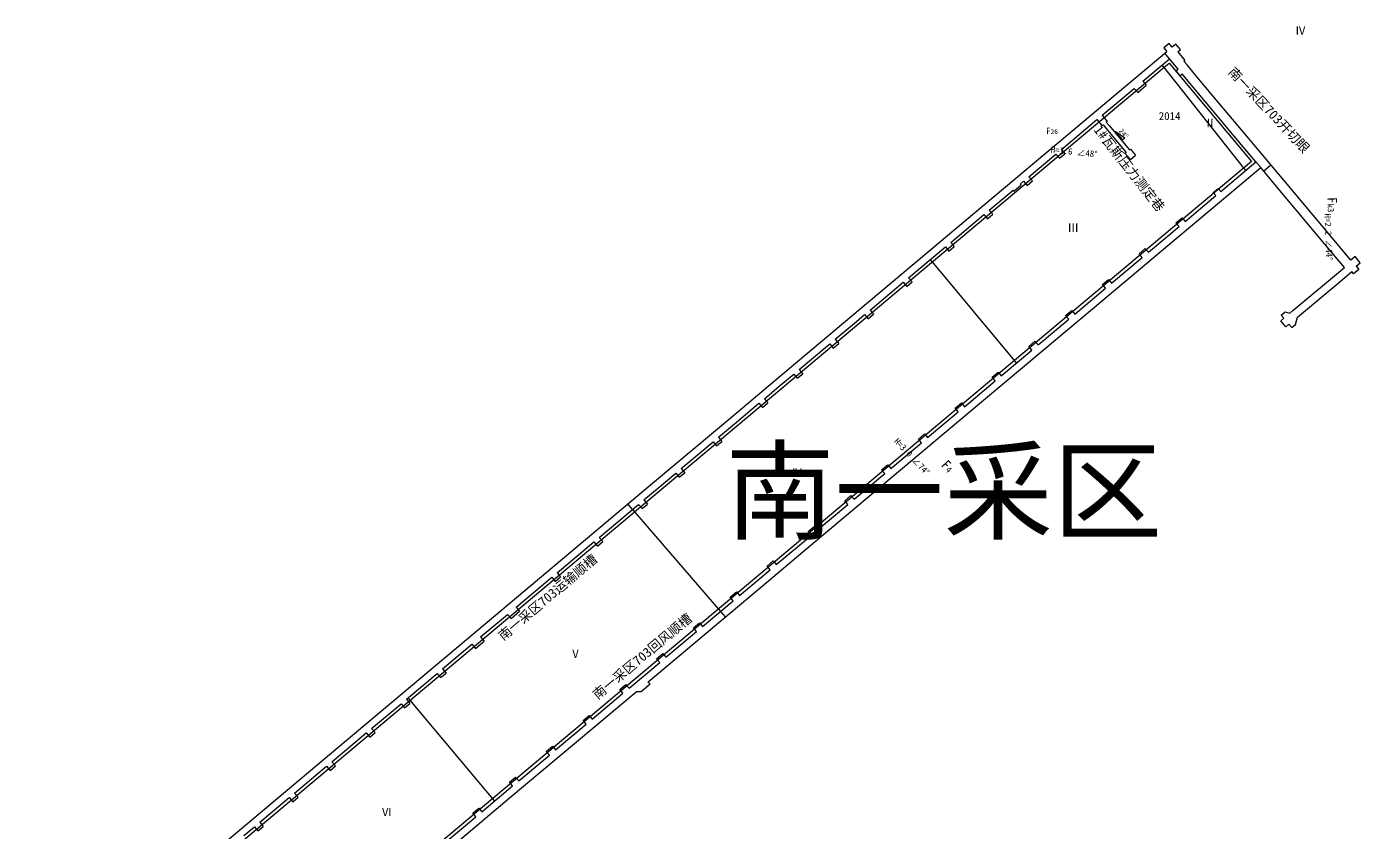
# Model space of a CAD drawing. Header units: millimetres. Extents: x 41513366 to 41522434, y 4590966 to 4600634.
# Drawn here: x 41519458 to 41520291, y 4594929 to 4595432 of the extents above; entities that cross this region are included whole.
import ezdxf

# ---------------------------------------------------------------- set-up
doc = ezdxf.new("R2010")
doc.units = ezdxf.units.MM
doc.linetypes.add('ACAD_ISO02W100', pattern=[15, 12, -3])
doc.layers.get('0').update_dxf_attribs({"lineweight": 18})
for name, color, linetype, lineweight in [('2014年工作面月末位置', 150, 'Continuous', 18), ('2016年12煤进尺', 7, 'Continuous', 18), ('7煤巷道', 6, 'Continuous', 18), ('7煤巷道名称', 6, 'Continuous', 18), ('图纸改动标记', 2, 'Continuous', 18), ('岩巷', 30, 'Continuous', 18), ('采区名称', 7, 'Continuous', 18)]:
    doc.layers.add(name, color=color, linetype=linetype, lineweight=lineweight)
doc.styles.add('仿宋_GB2312', font='')
doc.styles.add('正体', font='')
doc.styles.add('正等线体', font='simhei.ttf')
doc.styles.get('仿宋_GB2312').set_extended_font_data('宋体')
doc.styles.get('正体').set_extended_font_data('宋体')

msp = doc.modelspace()

# ---------------------------------------------------------------- linework, layer by layer
at = {"layer": '2014年工作面月末位置', "color": 150, "lineweight": -3, "ltscale": 0.5}
for p, q in [((41520219.4545, 4595342.5874), (41520167.2316, 4595408.564)), ((41520076.2199, 4595222.3993), (41520022.4128, 4595287.0421)), ((41519836.2698, 4595130.8543), (41519891.3157, 4595067.2464)), ((41519696.0014, 4595013.1551), (41519750.0659, 4594948.7236))]:
    msp.add_line(p, q, dxfattribs=at)
at = {"layer": '2014年工作面月末位置', "color": 150, "lineweight": -3}
msp.add_lwpolyline([(41520222.9218, 4595348.1081), (41519441.0702, 4594692.0559), (41519496.2798, 4594626.2596), (41519056.0359, 4594256.8506), (41518950.834, 4594385.2142), (41520168.4732, 4595406.9954), (41520171.4287, 4595409.4753), (41520222.922, 4595348.1079)], dxfattribs=at)
at = {"layer": '2016年12煤进尺', "color": 0, "lineweight": -3, "ltscale": 2}
for p, q in [((41520171.6753, 4595412.2929), (41520168.7826, 4595415.7402)), ((41520225.7394, 4595347.8616), (41520228.6963, 4595344.3378))]:
    msp.add_line(p, q, dxfattribs=at)
at = {"layer": '7煤巷道', "lineweight": -3}
for p, q in [((41520049.9596, 4595316.0359), (41520170.1615, 4595416.8973)), ((41520155.0472, 4595398.3402), (41520171.6753, 4595412.2929)), ((41520176.8841, 4595416.6642), (41520181.3836, 4595411.3019)), ((41520175.6786, 4595404.7216), (41520178.2498, 4595401.6574)), ((41520180.7707, 4595410.7876), (41520181.3836, 4595411.3019)), ((41520178.2498, 4595401.6574), (41520179.6287, 4595402.8144)), ((41520129.6194, 4595377.0038), (41520149.6849, 4595393.8407)), ((41520104.1867, 4595355.6632), (41520126.4021, 4595374.3042)), ((41520133.9564, 4595370.5906), (41520146.6597, 4595355.4515)), ((41520131.9647, 4595368.9194), (41520144.668, 4595353.7802)), ((41520083.9631, 4595338.6936), (41520100.8161, 4595352.835)), ((41520203.7474, 4595329.4081), (41520225.7394, 4595347.8616)), ((41520171.9259, 4595296.7018), (41520228.6963, 4595344.3378)), ((41520059.1433, 4595317.8673), (41520073.9962, 4595330.3304)), ((41520078.5925, 4595334.1871), (41520080.5925, 4595335.8654)), ((41520181.5321, 4595310.7673), (41520200.6832, 4595326.837)), ((41519973.3362, 4595251.7413), (41520049.9596, 4595316.0359)), ((41520035.0895, 4595297.6838), (41520052.8524, 4595312.5886)), ((41520052.8524, 4595312.5886), (41520055.7727, 4595315.0391)), ((41520158.5508, 4595291.4836), (41520177.7019, 4595307.5533)), ((41520008.7376, 4595275.5719), (41520031.7189, 4595294.8555)), ((41520123.6696, 4595256.2114), (41520171.9259, 4595296.7018)), ((41520135.5695, 4595272.2), (41520154.7206, 4595288.2697)), ((41520248.8468, 4595255.1282), (41520280.9491, 4595282.0653)), ((41520278.0345, 4595273.093), (41520285.5417, 4595279.3923)), ((41519984.6838, 4595255.3884), (41520005.367, 4595272.7436)), ((41520251.6113, 4595250.9213), (41520278.0345, 4595273.093)), ((41520112.5882, 4595252.9163), (41520131.7393, 4595268.986)), ((41520047.9013, 4595192.6364), (41520123.6698, 4595256.2115)), ((41520246.9421, 4595253.53), (41520248.8468, 4595255.1282)), ((41519925.0544, 4595211.228), (41519973.3362, 4595251.7413)), ((41519962.9281, 4595237.1332), (41519976.229, 4595248.294)), ((41519976.229, 4595248.294), (41519981.3132, 4595252.5601)), ((41520089.6069, 4595233.6327), (41520108.758, 4595249.7024)), ((41520241.1968, 4595248.7091), (41520243.1119, 4595250.316)), ((41520244.4105, 4595244.8791), (41520246.3256, 4595246.4861)), ((41519940.4064, 4595218.2353), (41519959.5575, 4595234.3049)), ((41520066.6255, 4595214.349), (41520085.7766, 4595230.4188)), ((41519927.9472, 4595207.7807), (41519937.0358, 4595215.407)), ((41519898.3209, 4595188.796), (41519925.0544, 4595211.228)), ((41519918.6507, 4595199.9801), (41519927.9472, 4595207.7807)), ((41520043.6442, 4595195.0654), (41520062.7953, 4595211.1351)), ((41519901.2114, 4595185.3468), (41519915.2801, 4595197.1518)), ((41519850.0274, 4595148.2729), (41519898.3209, 4595188.796)), ((41519938.8246, 4595101.1134), (41520047.9013, 4595192.6364)), ((41520020.6629, 4595175.7818), (41520039.814, 4595191.8515)), ((41519890.0007, 4595175.9398), (41519901.2114, 4595185.3468)), ((41519866.7129, 4595156.3991), (41519886.6301, 4595173.1116)), ((41519997.6816, 4595156.4981), (41520016.8327, 4595172.5678)), ((41519852.9202, 4595144.8256), (41519863.3423, 4595153.5708)), ((41519974.7003, 4595137.2145), (41519993.8514, 4595153.2842)), ((41519744.2795, 4595059.5399), (41519850.0326, 4595148.2667)), ((41519843.4252, 4595136.8583), (41519852.9202, 4595144.8256)), ((41519815.5411, 4595113.4609), (41519840.0546, 4595134.0301)), ((41519951.7189, 4595117.9308), (41519970.87, 4595134.0005)), ((41519926.0715, 4595096.4101), (41519947.8887, 4595114.7169)), ((41519789.1892, 4595091.349), (41519812.1705, 4595110.6326)), ((41519921.2529, 4595086.3694), (41519938.8246, 4595101.1134)), ((41519763.6033, 4595069.8799), (41519785.8186, 4595088.5207)), ((41519903.0902, 4595077.1264), (41519922.2413, 4595093.1961)), ((41519845.9845, 4595023.214), (41519921.2529, 4595086.3694)), ((41519880.1089, 4595057.8428), (41519899.26, 4595073.9125)), ((41519747.17, 4595056.0907), (41519758.241, 4595065.3804)), ((41519657.4082, 4594986.6462), (41519744.2795, 4595059.5399)), ((41519741.388, 4595051.239), (41519747.1701, 4595056.0907)), ((41519857.1276, 4595038.5591), (41519876.2787, 4595054.6288)), ((41519717.6407, 4595031.3126), (41519736.0257, 4595046.7395)), ((41519695.1189, 4595012.4147), (41519714.2701, 4595028.4844)), ((41519834.1462, 4595019.2755), (41519853.2973, 4595035.3452)), ((41519811.1649, 4594999.9918), (41519830.316, 4595016.0615)), ((41519811.4853, 4594994.2667), (41519838.5648, 4595016.9884)), ((41519673.3633, 4594994.1595), (41519691.7484, 4595009.5864)), ((41519788.1836, 4594980.7082), (41519807.3347, 4594996.7779)), ((41519590.7192, 4594930.6875), (41519657.4082, 4594986.6462)), ((41519660.3009, 4594983.1989), (41519669.9927, 4594991.3312)), ((41519759.3434, 4594950.516), (41519811.4853, 4594994.2667)), ((41519648.5434, 4594973.3332), (41519660.3009, 4594983.1989)), ((41519625.2557, 4594953.7924), (41519645.1728, 4594970.5049)), ((41519765.2023, 4594961.4246), (41519784.3534, 4594977.4943)), ((41519742.2209, 4594942.1409), (41519761.372, 4594958.2106)), ((41519603.5, 4594935.5373), (41519621.8851, 4594950.9642)), ((41519696.9226, 4594898.1405), (41519759.3434, 4594950.516)), ((41519719.2396, 4594922.8573), (41519738.3907, 4594938.927)), ((41519542.9228, 4594890.5815), (41519590.7192, 4594930.6875)), ((41519593.6118, 4594927.2401), (41519600.1294, 4594932.709))]:
    msp.add_line(p, q, dxfattribs=at)
for points in [[(41520173.3789, 4595419.597), (41520171.4505, 4595421.8951), (41520168.2331, 4595419.1954), (41520170.1615, 4595416.8973)], [(41520176.8828, 4595416.6658), (41520178.5693, 4595418.0784), (41520175.677, 4595421.5253), (41520173.3789, 4595419.597)], [(41520175.6786, 4595404.7216), (41520177.0575, 4595405.8786), (41520171.6753, 4595412.2929)], [(41520189.11, 4595400.8492), (41520182.6994, 4595408.4891), (41520180.7707, 4595410.7876)], [(41520151.8476, 4595391.2633), (41520157.2099, 4595395.7628)], [(41520155.0472, 4595398.3402), (41520157.2099, 4595395.7628)], [(41520225.7394, 4595347.8616), (41520212.1537, 4595364.0525), (41520198.6537, 4595380.1412), (41520184.5139, 4595396.9924), (41520179.6287, 4595402.8144)], [(41520203.2499, 4595383.998), (41520189.11, 4595400.8492)], [(41520149.6849, 4595393.8407), (41520151.8476, 4595391.2633)], [(41520216.7499, 4595367.9093), (41520203.2499, 4595383.998)], [(41520126.4023, 4595374.3037), (41520129.616, 4595370.4738)], [(41520129.616, 4595370.4738), (41520130.2288, 4595370.9881)], [(41520129.6197, 4595377.0034), (41520132.8333, 4595373.1736)], [(41520130.2288, 4595370.9881), (41520131.9647, 4595368.9194)], [(41520132.2205, 4595372.6593), (41520133.9564, 4595370.5906)], [(41520132.8333, 4595373.1736), (41520132.2319, 4595372.6593)], [(41520285.0309, 4595286.535), (41520273.3578, 4595300.4466), (41520243.1042, 4595336.5015), (41520216.7499, 4595367.9093)], [(41520104.1867, 4595355.6632), (41520106.3722, 4595353.0587)], [(41520144.0554, 4595353.2661), (41520144.668, 4595353.7802)], [(41520144.0554, 4595353.2661), (41520147.2694, 4595349.4361)], [(41520146.6597, 4595355.4515), (41520147.2726, 4595355.9659)], [(41520147.2726, 4595355.9659), (41520150.4866, 4595352.1359)], [(41520100.8161, 4595352.835), (41520103.0016, 4595350.2304)], [(41520103.0016, 4595350.2304), (41520106.3722, 4595353.0587)], [(41520147.2693, 4595349.4361), (41520150.4867, 4595352.1359)], [(41520083.9631, 4595338.6936), (41520086.1486, 4595336.0891)], [(41520280.9491, 4595282.0652), (41520268.7615, 4595296.5899), (41520238.508, 4595332.6447), (41520228.6963, 4595344.3378)], [(41520073.9976, 4595330.3287), (41520074.5119, 4595329.7158), (41520079.1081, 4595333.5727), (41520078.5938, 4595334.1855)], [(41520080.5925, 4595335.8654), (41520082.778, 4595333.2608)], [(41520082.778, 4595333.2608), (41520086.1486, 4595336.0891)], [(41520200.6835, 4595326.8367), (41520199.0122, 4595328.8284), (41520202.0764, 4595331.3995), (41520203.7477, 4595329.4078)], [(41520055.7727, 4595315.0391), (41520057.9582, 4595312.4345)], [(41520057.9582, 4595312.4345), (41520061.3288, 4595315.2628)], [(41520059.1433, 4595317.8673), (41520061.3288, 4595315.2628)], [(41520177.7022, 4595307.553), (41520175.7738, 4595309.8512), (41520179.604, 4595313.0651), (41520181.5324, 4595310.767)], [(41520031.7189, 4595294.8555), (41520033.9044, 4595292.251)], [(41520033.9044, 4595292.251), (41520037.275, 4595295.0793)], [(41520035.0895, 4595297.6838), (41520037.275, 4595295.0793)], [(41520154.7208, 4595288.2694), (41520152.7925, 4595290.5675), (41520156.6227, 4595293.7815), (41520158.551, 4595291.4834)], [(41520288.2449, 4595282.7048), (41520290.926, 4595284.9546), (41520287.7121, 4595288.7848), (41520285.0309, 4595286.5351)], [(41520288.2449, 4595282.7048), (41520289.9804, 4595280.6365), (41520286.763, 4595277.9368), (41520285.5417, 4595279.3923)], [(41520005.367, 4595272.7436), (41520007.5524, 4595270.1391)], [(41520007.5524, 4595270.1391), (41520010.923, 4595272.9674)], [(41520008.7376, 4595275.5719), (41520010.923, 4595272.9674)], [(41520131.7395, 4595268.9858), (41520129.8111, 4595271.2839), (41520133.6414, 4595274.4979), (41520135.5697, 4595272.1997)], [(41519984.6838, 4595255.3884), (41519986.8692, 4595252.7838)], [(41520108.7582, 4595249.7021), (41520106.8298, 4595252.0003), (41520110.66, 4595255.2142), (41520112.5884, 4595252.9161)], [(41520244.4105, 4595244.8791), (41520241.1968, 4595248.7091), (41520243.1119, 4595250.3161), (41520241.5049, 4595252.2312), (41520243.8796, 4595254.2238), (41520246.9421, 4595253.53)], [(41519981.3132, 4595252.5601), (41519983.4987, 4595249.9556)], [(41519983.4987, 4595249.9556), (41519986.8692, 4595252.7838)], [(41520246.3256, 4595246.4861), (41520248.0612, 4595244.4177), (41520250.3593, 4595246.3461), (41520251.6113, 4595250.9213)], [(41519962.9281, 4595237.1332), (41519965.1136, 4595234.5287)], [(41519959.5575, 4595234.3049), (41519961.743, 4595231.7004)], [(41519961.743, 4595231.7004), (41519965.1136, 4595234.5287)], [(41520085.7768, 4595230.4185), (41520083.8485, 4595232.7166), (41520087.6787, 4595235.9306), (41520089.6071, 4595233.6325)], [(41519937.0358, 4595215.407), (41519939.2213, 4595212.8024)], [(41519939.2213, 4595212.8024), (41519942.5919, 4595215.6307)], [(41519940.4064, 4595218.2353), (41519942.5919, 4595215.6307)], [(41520062.7955, 4595211.1349), (41520060.8671, 4595213.433), (41520064.6974, 4595216.647), (41520066.6257, 4595214.3488)], [(41519915.2801, 4595197.1518), (41519917.4656, 4595194.5473)], [(41519917.4656, 4595194.5473), (41519920.8362, 4595197.3756)], [(41519918.6507, 4595199.9801), (41519920.8362, 4595197.3756)], [(41520039.8142, 4595191.8512), (41520037.8858, 4595194.1494), (41520041.716, 4595197.3633), (41520043.6444, 4595195.0652)], [(41519886.6301, 4595173.1116), (41519888.8156, 4595170.507)], [(41519888.8156, 4595170.507), (41519892.1861, 4595173.3353)], [(41519890.0007, 4595175.9398), (41519892.1861, 4595173.3353)], [(41520016.8329, 4595172.5676), (41520014.9045, 4595174.8657), (41520018.7347, 4595178.0797), (41520020.6631, 4595175.7815)], [(41519863.3423, 4595153.5708), (41519865.5278, 4595150.9663)], [(41519865.5278, 4595150.9663), (41519868.8984, 4595153.7946)], [(41519866.7129, 4595156.3991), (41519868.8984, 4595153.7946)], [(41519993.8515, 4595153.284), (41519991.9232, 4595155.5821), (41519995.7534, 4595158.796), (41519997.6817, 4595156.4979)], [(41519843.4249, 4595136.8586), (41519845.6104, 4595134.2541)], [(41519970.8702, 4595134.0003), (41519968.9418, 4595136.2985), (41519972.7721, 4595139.5124), (41519974.7004, 4595137.2143)], [(41519840.0543, 4595134.0304), (41519842.2398, 4595131.4258)], [(41519842.2398, 4595131.4258), (41519845.6104, 4595134.2541)], [(41519947.8889, 4595114.7167), (41519945.9605, 4595117.0148), (41519949.7907, 4595120.2288), (41519951.7191, 4595117.9306)], [(41519815.5409, 4595113.4612), (41519817.7264, 4595110.8567)], [(41519812.1703, 4595110.6329), (41519814.3558, 4595108.0284)], [(41519814.3558, 4595108.0284), (41519817.7264, 4595110.8567)], [(41519922.2414, 4595093.196), (41519920.3131, 4595095.4941), (41519924.1433, 4595098.708), (41519926.0717, 4595096.4099)], [(41519785.8184, 4595088.521), (41519788.0039, 4595085.9165)], [(41519788.0039, 4595085.9165), (41519791.3744, 4595088.7448)], [(41519789.189, 4595091.3493), (41519791.3744, 4595088.7448)], [(41519899.2601, 4595073.9123), (41519897.3317, 4595076.2104), (41519901.162, 4595079.4244), (41519903.0903, 4595077.1263)], [(41519758.2408, 4595065.3806), (41519760.4263, 4595062.7761)], [(41519760.4263, 4595062.7761), (41519765.7885, 4595067.2757)], [(41519763.6031, 4595069.8802), (41519765.7885, 4595067.2757)], [(41519736.0257, 4595046.7395), (41519738.2112, 4595044.135)], [(41519738.2112, 4595044.135), (41519743.5735, 4595048.6345)], [(41519741.388, 4595051.239), (41519743.5735, 4595048.6345)], [(41519853.2975, 4595035.345), (41519851.3691, 4595037.6432), (41519855.1993, 4595040.8571), (41519857.1277, 4595038.559)], [(41519714.2701, 4595028.4844), (41519716.4555, 4595025.8798)], [(41519716.4555, 4595025.8798), (41519719.8261, 4595028.7081)], [(41519717.6407, 4595031.3126), (41519719.8261, 4595028.7081)], [(41519830.3161, 4595016.0614), (41519828.3878, 4595018.3595), (41519832.218, 4595021.5735), (41519834.1463, 4595019.2754)], [(41519845.9731, 4595023.2275), (41519847.2596, 4595021.6962), (41519841.6701, 4595017.0006), (41519838.546, 4595016.9883)], [(41519695.119, 4595012.4146), (41519697.3044, 4595009.8101)], [(41519691.7484, 4595009.5864), (41519693.9339, 4595006.9818)], [(41519693.9339, 4595006.9818), (41519697.3044, 4595009.8101)], [(41519807.3348, 4594996.7778), (41519805.4064, 4594999.0759), (41519809.2367, 4595002.2899), (41519811.165, 4594999.9917)], [(41519669.9927, 4594991.3312), (41519672.1782, 4594988.7267)], [(41519672.1782, 4594988.7267), (41519675.5488, 4594991.555)], [(41519673.3633, 4594994.1595), (41519675.5488, 4594991.555)], [(41519784.3535, 4594977.4941), (41519782.4251, 4594979.7923), (41519786.2553, 4594983.0062), (41519788.1837, 4594980.7081)], [(41519645.1728, 4594970.5049), (41519647.3583, 4594967.9004)], [(41519647.3583, 4594967.9004), (41519650.7289, 4594970.7287)], [(41519648.5434, 4594973.3332), (41519650.7289, 4594970.7287)], [(41519761.3721, 4594958.2105), (41519759.4438, 4594960.5086), (41519763.274, 4594963.7226), (41519765.2024, 4594961.4245)], [(41519625.2554, 4594953.7928), (41519627.4408, 4594951.1883)], [(41519621.8848, 4594950.9646), (41519624.0703, 4594948.36)], [(41519624.0703, 4594948.36), (41519627.4408, 4594951.1883)], [(41519738.3908, 4594938.9269), (41519736.4624, 4594941.225), (41519740.2927, 4594944.439), (41519742.221, 4594942.1408)], [(41519600.1291, 4594932.7094), (41519602.3146, 4594930.1049)], [(41519602.3146, 4594930.1049), (41519605.6852, 4594932.9331)], [(41519603.4997, 4594935.5377), (41519605.6852, 4594932.9331)]]:
    msp.add_lwpolyline(points, dxfattribs=at)
msp.add_lwpolyline([(41520142.6131, 4595361.7632), (41520137.6962, 4595367.191), (41520143.9033, 4595362.9134)], close=True, dxfattribs=at)
at = {"layer": '7煤巷道', "color": 6, "lineweight": -3}
msp.add_lwpolyline([(41519876.2788, 4595054.6287), (41519874.3504, 4595056.9268), (41519878.1806, 4595060.1408), (41519880.109, 4595057.8426)], dxfattribs=at)
at = {"layer": '图纸改动标记', "color": 3, "linetype": 'ByBlock', "lineweight": -3, "ltscale": 2}
for points in [[(41520126.4021, 4595374.3042), (41520129.6164, 4595370.474)], [(41520129.6195, 4595377.0039), (41520132.8336, 4595373.174)], [(41520147.2694, 4595349.4361), (41520150.4866, 4595352.1359)], [(41520230.4868, 4595342.2039), (41520235.0831, 4595346.0606)]]:
    msp.add_lwpolyline(points, dxfattribs=at)
at = {"layer": '图纸改动标记', "color": 3, "lineweight": -3}
for points in [[(41520280.9491, 4595282.0652), (41520275.1894, 4595288.9294)], [(41520282.3314, 4595289.7522), (41520279.7856, 4595292.7862)]]:
    msp.add_lwpolyline(points, dxfattribs=at)
at = {"layer": '图纸改动标记', "color": 4, "linetype": 'ByBlock', "lineweight": -3, "ltscale": 2}
for points in [[(41519836.2698, 4595130.8543), (41519833.3818, 4595134.2966)], [(41519891.3157, 4595067.2464), (41519894.2683, 4595063.7275)]]:
    msp.add_lwpolyline(points, dxfattribs=at)
at = {"layer": '岩巷', "color": 3, "linetype": 'ACAD_ISO02W100', "lineweight": -3, "ltscale": 0.5}
for p, q in [((41519885.8536, 4595062.6632), (41519885.8536, 4595062.6632)), ((41519888.8062, 4595059.1444), (41519888.8062, 4595059.1444))]:
    msp.add_line(p, q, dxfattribs=at)

# ---------------------------------------------------------------- texts
at = {"color": 1, "lineweight": -3, "ltscale": 0.5, "char_height": 4, "width": 50.144, "attachment_point": 1, "style": '仿宋_GB2312'}
for s, insert, rotation in [('{\\fSimHei|b0|i0|c134|p2;F\\H0.75x;26}', (41520094.6443, 4595369.2788), 0.7913548), ('\\P{\\fSimHei|b0|i0|c134|p2;\\H0.99975x;H=1.6 ∠48%%D}', (41520098.5501, 4595364.3461), 354.0359879), ('\\P{\\fSimHei|b0|i0|c134|p2;\\H0.999975x;H=3.0 ∠74%%D}', (41520007.1534, 4595180.4491), 313.3108045), ('{\\fSimHei|b0|i0|c134|p2;\\H1.5x;F\\H0.66667x;4}', (41520033.0469, 4595162.4511), 313.3108045)]:
    msp.add_mtext(s, dxfattribs=dict(at, insert=insert, rotation=rotation))
at = {"color": 1, "linetype": 'ByBlock', "lineweight": -3, "ltscale": 0.5, "char_height": 4, "width": 50.144, "attachment_point": 1, "rotation": 272.2701191, "style": '仿宋_GB2312'}
for s, insert in [('{\\fSimHei|b0|i0|c134|p2;\\H1.5x;F\\H0.66667x;k3}', (41520276.2666, 4595326.0888)), ('\\P{\\fSimHei|b0|i0|c134|p2;H=2.2 ∠44%%D}', (41520279.1948, 4595315.9938))]:
    msp.add_mtext(s, dxfattribs=dict(at, insert=insert))
at = {"layer": '2014年工作面月末位置', "color": 150, "lineweight": -3, "char_height": 5, "width": 172.213633, "attachment_point": 1, "style": '正体'}
for s, insert in [('Ⅳ', (41520250.1403, 4595432.3655)), ('2014', (41520165.011, 4595379.0221)), ('{\\H1.083x;Ⅲ}', (41520107.8906, 4595309.4739)), ('Ⅳ', (41519935.5601, 4595156.4258)), ('Ⅴ', (41519797.2657, 4595043.2134)), ('Ⅵ', (41519679.4103, 4594944.4065))]:
    msp.add_mtext(s, dxfattribs=dict(at, insert=insert))
at = {"layer": '2014年工作面月末位置', "color": 150, "lineweight": -3, "ltscale": 0.5, "insert": (41520197.05, 4595372.1185), "char_height": 5, "width": 16.133998, "attachment_point": 5, "rotation": 357.5581128, "style": '仿宋_GB2312'}
msp.add_mtext('{\\H1.083x;Ⅱ}', dxfattribs=at)
at = {"layer": '7煤巷道', "lineweight": -3, "insert": (41520142.1989, 4595369.1766), "char_height": 3.05889, "width": 22.318737, "attachment_point": 1, "rotation": 309.4381861, "style": '正等线体'}
msp.add_mtext('24%%D', dxfattribs=at)
at = {"layer": '7煤巷道名称', "lineweight": -3, "char_height": 6, "width": 96.524158, "attachment_point": 1, "style": '正等线体'}
for s, insert, rotation in [('南一采区703开切眼', (41520212.3329, 4595407.796), 313.1570529), ('1#瓦斯压力测定巷', (41520128.8019, 4595371.444), 308.21336), ('南一采区703运输顺槽', (41519751.7103, 4595053.1739), 40.2788789), ('南一采区703回风顺槽', (41519810.6561, 4595016.4808), 39.9827081)]:
    msp.add_mtext(s, dxfattribs=dict(at, insert=insert, rotation=rotation))
at = {"layer": '采区名称', "color": 7, "lineweight": -3, "insert": (41519894.2995, 4595167.3955), "char_height": 50, "width": 3582.4, "attachment_point": 1, "style": '正等线体'}
msp.add_mtext('南一采区', dxfattribs=at)

doc.saveas('drawing.dxf')
